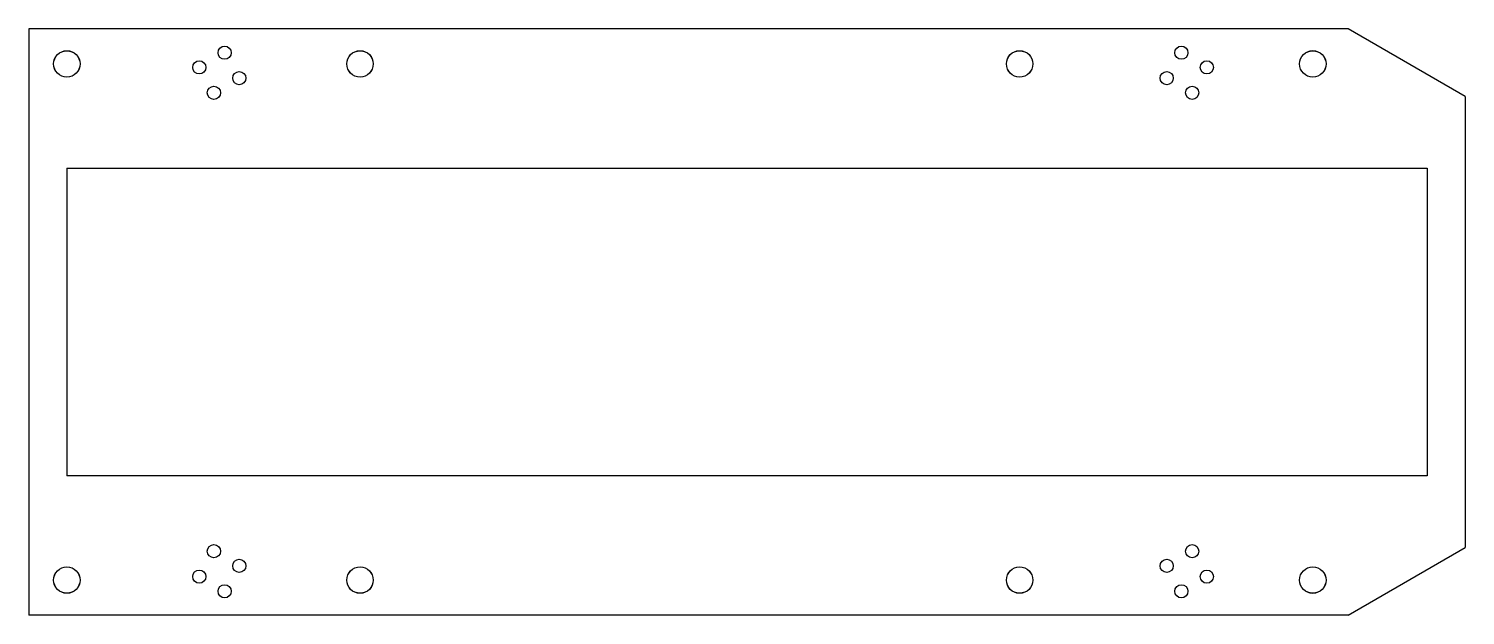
# Model space of a CAD drawing. Header units: millimetres. Extents: x -245 to 245, y -100 to 100.
import ezdxf

# ---------------------------------------------------------------- set-up
doc = ezdxf.new("R2010")
doc.units = ezdxf.units.MM

msp = doc.modelspace()

# ---------------------------------------------------------------- linework, layer by layer
at = {"color": 7, "linetype": 'Continuous', "lineweight": 25}
for p, q in [((-245, 100), (-245, -100)), ((205, 100), (-245, 100)), ((245, 76.91), (205, 100)), ((245, 76.91), (245, -76.91)), ((-232, 52.5), (232, 52.5)), ((-232, 52.5), (-232, -52.5)), ((232, 52.5), (232, -52.5)), ((232, -52.5), (-232, -52.5)), ((205, -100), (245, -76.91)), ((205, -100), (-245, -100))]:
    msp.add_line(p, q, dxfattribs=at)
for centre, radius in [((-178.17, 91.83), 2.25), ((148.17, 91.83), 2.25), ((-232, 88), 4.52), ((-232, 88), 4.5), ((-186.83, 86.83), 2.25), ((-132, 88), 4.52), ((-132, 88), 4.5), ((93, 88), 4.52), ((93, 88), 4.5), ((156.83, 86.83), 2.25), ((193, 88), 4.53), ((193, 88), 4.5), ((-173.17, 83.17), 2.25), ((143.17, 83.17), 2.25), ((-181.83, 78.17), 2.25), ((151.83, 78.17), 2.25), ((-181.83, -78.17), 2.25), ((-181.83, -78.17), 2.25), ((151.83, -78.17), 2.25), ((-173.17, -83.17), 2.25), ((-173.17, -83.17), 2.25), ((143.17, -83.17), 2.25), ((-232, -88), 4.52), ((-232, -88), 4.5), ((-186.83, -86.83), 2.25), ((-186.83, -86.83), 2.25), ((-132, -88), 4.52), ((-132, -88), 4.5), ((93, -88), 4.52), ((93, -88), 4.5), ((156.83, -86.83), 2.25), ((193, -88), 4.53), ((193, -88), 4.5), ((-178.17, -91.83), 2.25), ((-178.17, -91.83), 2.25), ((148.17, -91.83), 2.25)]:
    msp.add_circle(centre, radius, dxfattribs=at)

doc.saveas('drawing.dxf')
